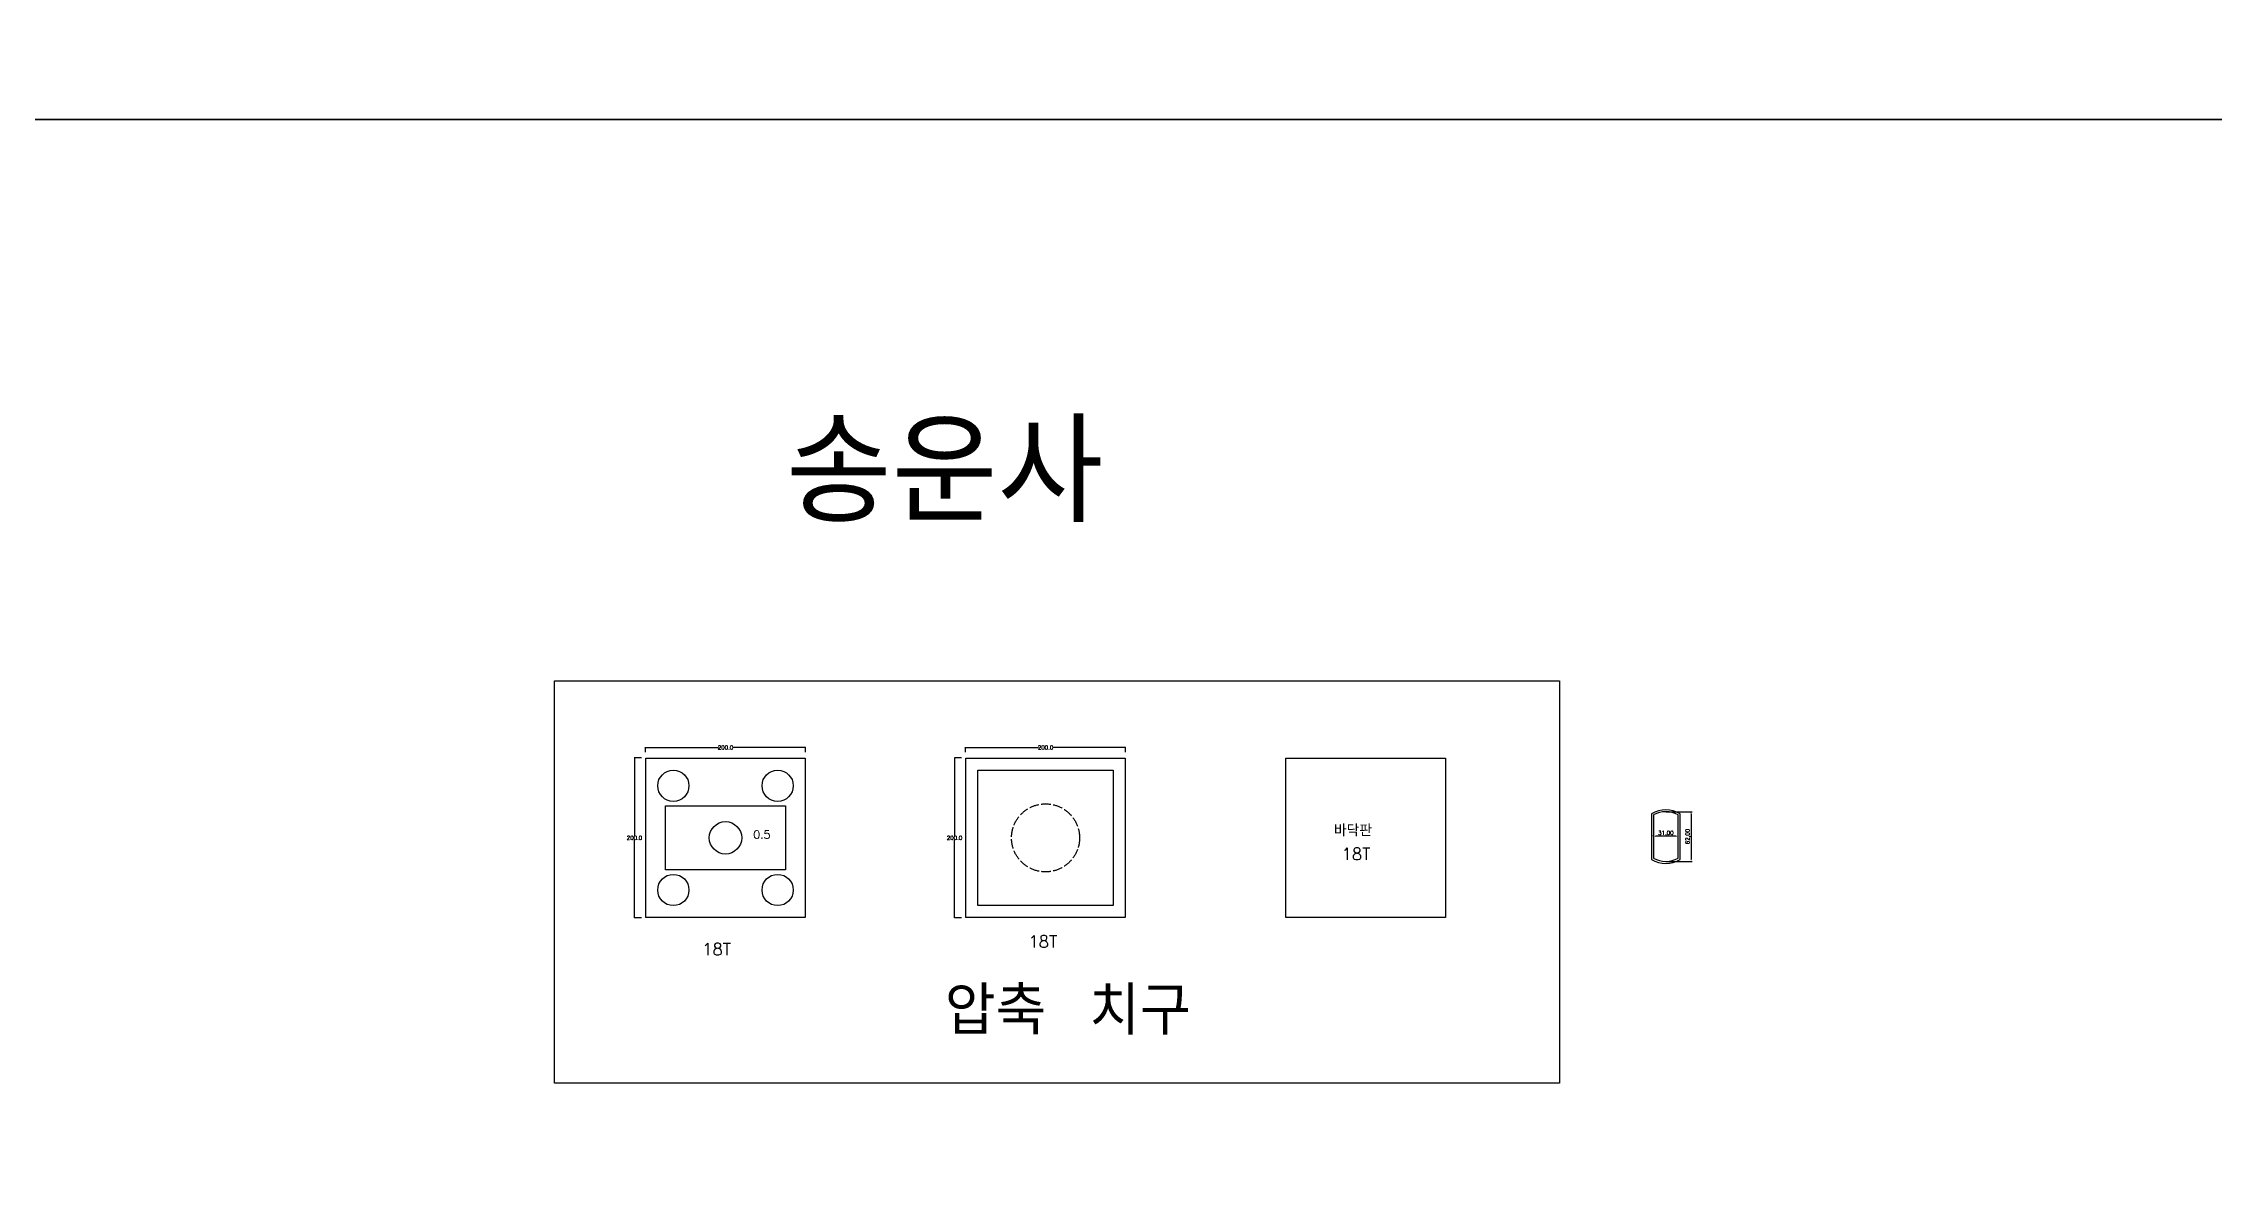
# Model space of a CAD drawing. Header units: millimetres. Extents: x 13291 to 28291, y 200 to 6643.
# Drawn here: x 22530 to 25243, y 3390 to 4795 of the extents above; entities that cross this region are included whole.
import ezdxf

# ---------------------------------------------------------------- set-up
doc = ezdxf.new("R2010")
doc.units = ezdxf.units.MM
doc.linetypes.add('ACAD_ISO02W100', pattern=[15, 12, -3])
for name, color, linetype in [('TEXT', 3, 'Continuous'), ('볼트 구멍', 7, 'Continuous'), ('치구', 7, 'Continuous'), ('치수', 7, 'Continuous')]:
    doc.layers.add(name, color=color, linetype=linetype)
doc.styles.get("Standard").update_dxf_attribs({"font": 'txt.shx', "bigfont": 'whgtxt.shx'})
doc.dimstyles.new('ISO-25', dxfattribs={"dimtxt": 2.5, "dimasz": 2.5, "dimexe": 1.25, "dimexo": 0.625, "dimtad": 1, "dimtxsty": 'Standard', "dimcen": 2.5, "dimadec": 0, "dimazin": 0, "dimtfac": 1, "dimtmove": 0, "dimatfit": 3, "dimfxl": 0, "dimarcsym": 0})
doc.dimstyles.get("Standard").update_dxf_attribs({"dimtxt": 7, "dimasz": 0.18, "dimexe": 0.18, "dimexo": 0.0625, "dimgap": 0.09, "dimtad": 0, "dimtih": 1, "dimtoh": 1, "dimdec": 1, "dimzin": 0, "dimdsep": 46, "dimtxsty": 'Standard', "dimcen": 0.09, "dimadec": 0, "dimazin": 0, "dimtfac": 1, "dimtdec": 1, "dimtofl": 0, "dimtmove": 0, "dimatfit": 3, "dimfxl": 0, "dimtolj": 1, "dimtzin": 0, "dimarcsym": 0})

# ---------------------------------------------------------------- blocks, each defined once
blk = doc.blocks.new('*D183')
at = {"layer": 'Defpoints', "color": 0, "linetype": 'Continuous'}
for p in [(23682.9, 3909.3), (23882.9, 3915.1), (23882.9, 3909.3)]:
    blk.add_point(p, dxfattribs=at)
at = {"layer": '치수', "color": 0, "linetype": 'Continuous', "lineweight": -2}
for p, q in [((23682.9, 3909.3), (23682.9, 3915.3)), ((23683.1, 3915.1), (23774, 3915.1)), ((23882.7, 3915.1), (23791.7, 3915.1)), ((23882.9, 3909.3), (23882.9, 3915.3))]:
    blk.add_line(p, q, dxfattribs=at)
at = {"layer": '치수', "color": 0, "linetype": 'Continuous'}
for points in [[(23683.1, 3915.2), (23683.1, 3915.1), (23682.9, 3915.1)], [(23882.7, 3915.2), (23882.7, 3915.1), (23882.9, 3915.1)]]:
    blk.add_solid(points, dxfattribs=at)
at = {"layer": '치수', "color": 0, "linetype": 'Continuous', "insert": (23782.9, 3915.1), "char_height": 5, "attachment_point": 5}
blk.add_mtext('\\A1;200.0', dxfattribs=at)
blk = doc.blocks.new('*D187')
at = {"layer": 'Defpoints', "color": 0, "linetype": 'Continuous'}
for p in [(23282.9, 3909.3), (23482.9, 3915.1), (23482.9, 3909.3)]:
    blk.add_point(p, dxfattribs=at)
at = {"layer": '치수', "color": 0, "linetype": 'Continuous', "lineweight": -2}
for p, q in [((23282.9, 3909.3), (23282.9, 3915.3)), ((23283.1, 3915.1), (23374, 3915.1)), ((23482.7, 3915.1), (23391.7, 3915.1)), ((23482.9, 3909.3), (23482.9, 3915.3))]:
    blk.add_line(p, q, dxfattribs=at)
at = {"layer": '치수', "color": 0, "linetype": 'Continuous'}
for points in [[(23283.1, 3915.2), (23283.1, 3915.1), (23282.9, 3915.1)], [(23482.7, 3915.2), (23482.7, 3915.1), (23482.9, 3915.1)]]:
    blk.add_solid(points, dxfattribs=at)
at = {"layer": '치수', "color": 0, "linetype": 'Continuous', "insert": (23382.9, 3915.1), "char_height": 5, "attachment_point": 5}
blk.add_mtext('\\A1;200.0', dxfattribs=at)
blk = doc.blocks.new('*D189')
at = {"layer": 'Defpoints', "color": 0, "linetype": 'Continuous'}
for p in [(23678, 3902.2), (23669.1, 3702.2), (23678, 3702.2)]:
    blk.add_point(p, dxfattribs=at)
at = {"layer": '치수', "color": 0, "linetype": 'Continuous', "lineweight": -2}
for p, q in [((23677.9, 3902.2), (23668.9, 3902.2)), ((23669.1, 3902), (23669.1, 3804.7)), ((23669.1, 3702.3), (23669.1, 3799.6)), ((23677.9, 3702.2), (23668.9, 3702.2))]:
    blk.add_line(p, q, dxfattribs=at)
at = {"layer": '치수', "color": 0, "linetype": 'Continuous'}
for points in [[(23669.1, 3902), (23669.1, 3902), (23669.1, 3902.2)], [(23669.1, 3702.3), (23669.1, 3702.3), (23669.1, 3702.2)]]:
    blk.add_solid(points, dxfattribs=at)
at = {"layer": '치수', "color": 0, "linetype": 'Continuous', "insert": (23669.1, 3802.2), "char_height": 5, "attachment_point": 5}
blk.add_mtext('\\A1;200.0', dxfattribs=at)
blk = doc.blocks.new('*D195')
at = {"layer": 'Defpoints', "color": 0, "linetype": 'Continuous'}
for p in [(23278, 3902.2), (23269.1, 3702.2), (23278, 3702.2)]:
    blk.add_point(p, dxfattribs=at)
at = {"layer": '치수', "color": 0, "linetype": 'Continuous', "lineweight": -2}
for p, q in [((23277.9, 3902.2), (23268.9, 3902.2)), ((23269.1, 3902), (23269.1, 3804.7)), ((23269.1, 3702.3), (23269.1, 3799.6)), ((23277.9, 3702.2), (23268.9, 3702.2))]:
    blk.add_line(p, q, dxfattribs=at)
at = {"layer": '치수', "color": 0, "linetype": 'Continuous'}
for points in [[(23269.1, 3902), (23269.1, 3902), (23269.1, 3902.2)], [(23269.1, 3702.3), (23269.1, 3702.3), (23269.1, 3702.2)]]:
    blk.add_solid(points, dxfattribs=at)
at = {"layer": '치수', "color": 0, "linetype": 'Continuous', "insert": (23269.1, 3802.2), "char_height": 5, "attachment_point": 5}
blk.add_mtext('\\A1;200.0', dxfattribs=at)
blk = doc.blocks.new('*D435')
at = {"layer": 'Defpoints', "color": 0}
for p in [(24558.1, 3834.8), (24558.1, 3772.8), (24589.6, 3772.8)]:
    blk.add_point(p, dxfattribs=at)
at = {"layer": 'TEXT', "color": 0, "lineweight": -2}
for p, q in [((24558.7, 3834.8), (24590.8, 3834.8)), ((24589.6, 3832.3), (24589.6, 3775.3)), ((24558.7, 3772.8), (24590.8, 3772.8))]:
    blk.add_line(p, q, dxfattribs=at)
at = {"layer": 'TEXT', "color": 0}
for points in [[(24589.1, 3832.3), (24590, 3832.3), (24589.6, 3834.8)], [(24589.1, 3775.3), (24590, 3775.3), (24589.6, 3772.8)]]:
    blk.add_solid(points, dxfattribs=at)
at = {"layer": 'TEXT', "color": 0, "insert": (24586, 3803.8), "char_height": 5, "attachment_point": 5, "rotation": 90}
blk.add_mtext('62,00', dxfattribs=at)
blk = doc.blocks.new('*D436')
at = {"layer": 'Defpoints', "color": 0}
for p in [(24542.6, 3804.2), (24542.6, 3803.8), (24573.6, 3803.8)]:
    blk.add_point(p, dxfattribs=at)
at = {"layer": 'TEXT', "color": 0, "lineweight": -2}
for p, q in [((24542.6, 3804.4), (24542.6, 3805.4)), ((24571.1, 3804.2), (24545.1, 3804.2)), ((24573.6, 3804.4), (24573.6, 3805.4))]:
    blk.add_line(p, q, dxfattribs=at)
at = {"layer": 'TEXT', "color": 0}
for points in [[(24545.1, 3804.6), (24545.1, 3803.8), (24542.6, 3804.2)], [(24571.1, 3804.6), (24571.1, 3803.8), (24573.6, 3804.2)]]:
    blk.add_solid(points, dxfattribs=at)
at = {"layer": 'TEXT', "color": 0, "insert": (24558.1, 3807.7), "char_height": 5, "attachment_point": 5}
blk.add_mtext('31,00', dxfattribs=at)

msp = doc.modelspace()

# ---------------------------------------------------------------- linework, layer by layer
at = {"color": 1}
msp.add_lwpolyline([(23169.098, 3998.435), (24425.254, 3998.435), (24425.254, 3495.809), (23169.098, 3495.809)], close=True, dxfattribs=at)
at = {"layer": 'TEXT', "color": 6}
for points in [[(22291.441, 4699.699), (22291.441, 6199.699), (25291.441, 6199.699), (25291.441, 4699.699)], [(22291.441, 3199.699), (22291.441, 4699.699), (25291.441, 4699.699), (25291.441, 3199.699)]]:
    msp.add_lwpolyline(points, close=True, dxfattribs=at)
at = {"layer": '볼트 구멍', "color": 1}
msp.add_lwpolyline([(23307.728, 3762.008), (23307.728, 3842.308), (23458.028, 3842.308), (23458.028, 3762.008)], close=True, dxfattribs=at)
at = {"layer": '볼트 구멍', "color": 6}
msp.add_lwpolyline([(24576.071, 3832.193, 0.28125), (24540.071, 3832.193), (24540.071, 3775.318, 0.28125), (24576.071, 3775.318)], format="xyb", close=True, dxfattribs=at)
at = {"layer": '볼트 구멍', "color": 3}
msp.add_lwpolyline([(24573.571, 3830.756, 0.25806452), (24542.571, 3830.756), (24542.571, 3776.756, 0.25806452), (24573.571, 3776.756)], format="xyb", close=True, dxfattribs=at)
at = {"layer": '볼트 구멍', "color": 4, "linetype": 'ACAD_ISO02W100'}
msp.add_circle((23782.878, 3802.158), 42.5, dxfattribs=at)
at = {"layer": '볼트 구멍', "color": 3}
msp.add_circle((23382.878, 3802.158), 20.25, dxfattribs=at)
at = {"layer": '치구'}
for points in [[(23283.228, 3702.508), (23283.228, 3901.808), (23482.528, 3901.808), (23482.528, 3702.508)], [(23683.228, 3702.508), (23683.228, 3901.808), (23882.528, 3901.808), (23882.528, 3702.508)], [(23698.228, 3717.508), (23698.228, 3886.808), (23867.528, 3886.808), (23867.528, 3717.508)], [(24083.228, 3702.508), (24083.228, 3901.808), (24282.528, 3901.808), (24282.528, 3702.508)]]:
    msp.add_lwpolyline(points, close=True, dxfattribs=at)
for centre in [(23317.728, 3867.308), (23448.028, 3867.308), (23317.728, 3737.008), (23448.028, 3737.008)]:
    msp.add_circle(centre, 19.5, dxfattribs=at)

# ---------------------------------------------------------------- texts
at = {"layer": 'TEXT', "linetype": 'Continuous'}
msp.add_text('송운사 ', height=125, dxfattribs=at).set_placement((23458.458, 4196.575))
at = {"layer": 'TEXT', "color": 1}
for s, p in [('바닥판', (24143.233, 3804.048)), ('18T', (24152.839, 3774.526)), ('18T', (23353.745, 3655.548)), ('18T', (23761.476, 3665.215))]:
    msp.add_text(s, height=15, dxfattribs=at).set_placement(p)
at = {"layer": 'TEXT', "color": 3}
msp.add_text('압축 치구', height=60, dxfattribs=at).set_placement((23656.952, 3556.288))
at = {"layer": '볼트 구멍', "color": 1}
msp.add_text('0.5', height=10, dxfattribs=at).set_placement((23417.612, 3801.321))

# ---------------------------------------------------------------- dimensions: what is measured, and where the dimension line sits
at = {"layer": 'TEXT', "color": 1}
dim = msp.add_linear_dim(base=(24589.562, 3772.756), p1=(24558.071, 3834.756), p2=(24558.071, 3772.756), angle=90, dimstyle='ISO-25', override={"dimtxt": 5, "dimzin": 0}, dxfattribs=at)
dim.commit()
dim.dimension.update_dxf_attribs({"geometry": '*D435', "text_midpoint": (24586.02, 3803.756)})
dim = msp.add_linear_dim(base=(24542.571, 3804.199), p1=(24573.571, 3803.756), p2=(24542.571, 3803.756), dimstyle='ISO-25', override={"dimtxt": 5, "dimzin": 0}, dxfattribs=at)
dim.commit()
dim.dimension.update_dxf_attribs({"geometry": '*D436', "text_midpoint": (24558.071, 3807.741)})
at = {"layer": '치수', "color": 4, "linetype": 'Continuous'}
for base, p1, p2, picture, middle in [((23482.878, 3915.149), (23282.878, 3909.265), (23482.878, 3909.265), '*D187', (23382.878, 3915.149)), ((23882.878, 3915.149), (23682.878, 3909.265), (23882.878, 3909.265), '*D183', (23782.878, 3915.149))]:
    dim = msp.add_linear_dim(base=base, p1=p1, p2=p2, dimstyle='Standard', override={"dimtxt": 5}, dxfattribs=at)
    dim.commit()
    dim.dimension.update_dxf_attribs({"geometry": picture, "text_midpoint": middle})
for base, p1, p2, picture, middle in [((23269.082, 3702.158), (23277.986, 3902.158), (23277.986, 3702.158), '*D195', (23269.082, 3802.158)), ((23669.082, 3702.158), (23677.986, 3902.158), (23677.986, 3702.158), '*D189', (23669.082, 3802.158))]:
    dim = msp.add_linear_dim(base=base, p1=p1, p2=p2, angle=90, dimstyle='Standard', override={"dimtxt": 5}, dxfattribs=at)
    dim.commit()
    dim.dimension.update_dxf_attribs({"geometry": picture, "text_midpoint": middle})

doc.saveas('drawing.dxf')
